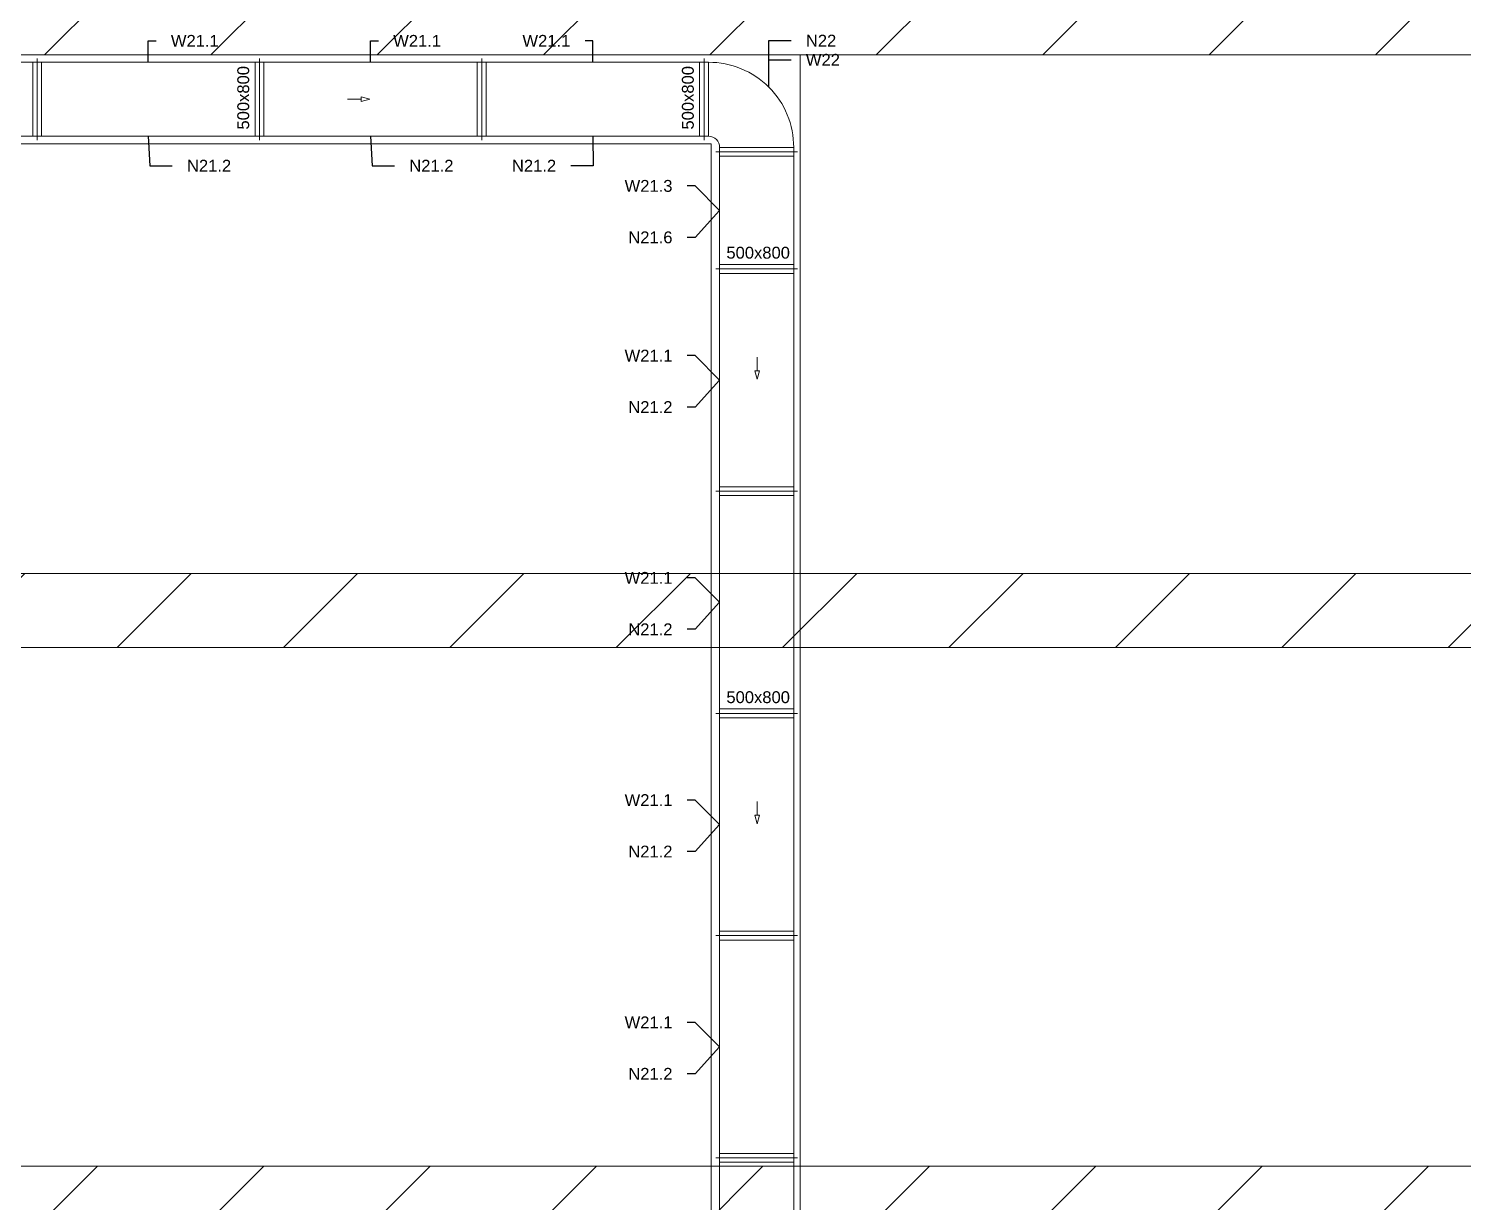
# Model space of a CAD drawing. Header units: millimetres. Extents: x 59762 to 60194, y -87842 to -87548.
# Drawn here: x 60070.52 to 60080.2, y -87748.51 to -87740.59 of the extents above; entities that cross this region are included whole.
import ezdxf
from ezdxf import colors
from ezdxf.entities.mleader import LeaderData, LeaderLine
from ezdxf.math import Vec2, Vec3

# ---------------------------------------------------------------- set-up
doc = ezdxf.new("R2010")
doc.units = ezdxf.units.MM
doc.linetypes.add('JIS_02_1.2', pattern=[2.5, 1.25, -1.25])
for name, color, linetype, lineweight in [('kanały', 7, 'Continuous', 20), ('nawi. strzałki', 150, 'Continuous', 20), ('wymiary', 7, 'Continuous', 13)]:
    doc.layers.add(name, color=color, linetype=linetype, lineweight=lineweight)
doc.layers.add('osie', color=7, linetype='JIS_02_1.2', lineweight=5, transparency=0.7)
doc.layers.add('podkład', color=7, linetype='Continuous', lineweight=13, transparency=0.7)
doc.styles.add('styl1', font='arial.ttf', dxfattribs={"height": 0.08})

# ---------------------------------------------------------------- blocks, each defined once
blk = doc.blocks.new('_None')

msp = doc.modelspace()

# ---------------------------------------------------------------- hatches: boundary and pattern name
at = {"layer": 'podkład'}
h = msp.add_hatch(dxfattribs=at)
h.set_pattern_fill('ANSI31', color=256, scale=0.25)
h.set_pattern_definition([(45, (57055.1895, -93764.5918), (-0.56126601, 0.56126601), [])])
h.paths.add_polyline_path([(60093.474249, -87740.269497), (60062.774249, -87740.269497), (60062.774249, -87760.769497), (60063.124249, -87760.769497), (60063.124249, -87756.769497), (60093.124249, -87756.769497), (60093.124249, -87760.769497), (60093.474249, -87760.769497)])
h.paths.add_polyline_path([(60063.124249, -87744.769497), (60093.124249, -87744.769497), (60093.124249, -87748.269497), (60063.124249, -87748.269497)], flags=16)
h.paths.add_polyline_path([(60063.124249, -87744.269497), (60063.124249, -87740.769497), (60093.124249, -87740.769497), (60093.124249, -87744.269497)], flags=16)
h.paths.add_polyline_path([(60063.124249, -87748.769497), (60093.124249, -87748.769497), (60093.124249, -87752.269497), (60063.124249, -87752.269497)], flags=16)
h.paths.add_polyline_path([(60063.124249, -87752.769497), (60093.124249, -87752.769497), (60093.124249, -87752.869497), (60093.124249, -87756.269497), (60063.124249, -87756.269497), (60063.124249, -87752.869497)], flags=16)
h.paths.add_polyline_path([(60063.624249, -87753.169497), (60074.124249, -87753.169497), (60074.124249, -87755.669497), (60063.624249, -87755.669497)], flags=0)
h.paths.add_polyline_path([(60082.124249, -87753.169497), (60092.624249, -87753.169497), (60092.624249, -87755.669497), (60082.124249, -87755.669497)], flags=0)
h.paths.add_polyline_path([(60081.364249, -87752.869497), (60081.124249, -87752.869497), (60081.124249, -87756.269497), (60081.364249, -87756.269497)], flags=0)
h.paths.add_polyline_path([(60075.124249, -87752.869497), (60074.884249, -87752.869497), (60074.884249, -87756.269497), (60075.124249, -87756.269497)], flags=0)

# ---------------------------------------------------------------- linework, layer by layer
at = {"layer": 'kanały', "ltscale": 20}
for p, q in [((60069.076249, -87740.819497), (60070.576249, -87740.819497)), ((60070.546249, -87740.819497), (60070.546249, -87741.319497)), ((60070.576249, -87740.819497), (60070.576249, -87740.794497)), ((60070.576249, -87740.819497), (60070.576249, -87740.794497)), ((60070.576249, -87740.819497), (60072.076249, -87740.819497)), ((60070.576249, -87740.819497), (60070.576249, -87741.319497)), ((60070.576249, -87740.819497), (60070.576249, -87741.319497)), ((60070.606249, -87740.819497), (60070.606249, -87741.319497)), ((60072.046249, -87740.819497), (60072.046249, -87741.319497)), ((60072.076249, -87740.819497), (60072.076249, -87740.794497)), ((60072.076249, -87740.819497), (60072.076249, -87740.794497)), ((60072.076249, -87740.819497), (60073.576249, -87740.819497)), ((60072.076249, -87740.819497), (60072.076249, -87741.319497)), ((60072.076249, -87740.819497), (60072.076249, -87741.319497)), ((60072.106249, -87740.819497), (60072.106249, -87741.319497)), ((60073.546249, -87740.819497), (60073.546249, -87741.319497)), ((60073.576249, -87740.819497), (60073.576249, -87740.794497)), ((60073.576249, -87740.819497), (60073.576249, -87740.794497)), ((60073.576249, -87740.819497), (60075.076249, -87740.819497)), ((60073.576249, -87740.819497), (60073.576249, -87741.319497)), ((60073.576249, -87740.819497), (60073.576249, -87741.319497)), ((60073.606249, -87740.819497), (60073.606249, -87741.319497)), ((60075.046249, -87740.819497), (60075.046249, -87741.319497)), ((60075.076249, -87740.794497), (60075.076249, -87740.819497)), ((60075.076249, -87740.819497), (60075.076249, -87740.794497)), ((60075.076249, -87741.319497), (60075.076249, -87740.819497)), ((60075.106249, -87740.819497), (60075.076249, -87740.819497)), ((60075.076249, -87740.819497), (60075.076249, -87741.319497)), ((60075.106249, -87741.319497), (60075.106249, -87740.819497)), ((60069.076249, -87741.319497), (60070.576249, -87741.319497)), ((60070.576249, -87741.319497), (60072.076249, -87741.319497)), ((60070.576249, -87741.344497), (60070.576249, -87741.319497)), ((60070.576249, -87741.344497), (60070.576249, -87741.319497)), ((60072.076249, -87741.319497), (60073.576249, -87741.319497)), ((60072.076249, -87741.344497), (60072.076249, -87741.319497)), ((60072.076249, -87741.344497), (60072.076249, -87741.319497)), ((60073.576249, -87741.319497), (60075.076249, -87741.319497)), ((60073.576249, -87741.344497), (60073.576249, -87741.319497)), ((60073.576249, -87741.344497), (60073.576249, -87741.319497)), ((60075.076249, -87741.319497), (60075.076249, -87741.344497)), ((60075.076249, -87741.319497), (60075.106249, -87741.319497)), ((60075.076249, -87741.344497), (60075.076249, -87741.319497)), ((60075.681249, -87741.394497), (60075.181249, -87741.394497)), ((60075.181249, -87741.424497), (60075.181249, -87741.394497)), ((60075.681249, -87741.424497), (60075.681249, -87741.394497)), ((60075.156249, -87741.424497), (60075.181249, -87741.424497)), ((60075.181249, -87741.424497), (60075.156249, -87741.424497)), ((60075.681249, -87741.424497), (60075.181249, -87741.424497)), ((60075.181249, -87742.21446), (60075.181249, -87741.424497)), ((60075.181249, -87741.424497), (60075.681249, -87741.424497)), ((60075.181249, -87741.454497), (60075.681249, -87741.454497)), ((60075.681249, -87741.424497), (60075.706249, -87741.424497)), ((60075.681249, -87742.21446), (60075.681249, -87741.424497)), ((60075.706249, -87741.424497), (60075.681249, -87741.424497)), ((60075.181249, -87742.18446), (60075.681249, -87742.18446)), ((60075.181249, -87742.21446), (60075.156249, -87742.21446)), ((60075.181249, -87742.21446), (60075.156249, -87742.21446)), ((60075.181249, -87743.71446), (60075.181249, -87742.21446)), ((60075.181249, -87742.21446), (60075.681249, -87742.21446)), ((60075.181249, -87742.21446), (60075.681249, -87742.21446)), ((60075.181249, -87742.24446), (60075.681249, -87742.24446)), ((60075.681249, -87743.71446), (60075.681249, -87742.21446)), ((60075.706249, -87742.21446), (60075.681249, -87742.21446)), ((60075.706249, -87742.21446), (60075.681249, -87742.21446)), ((60075.181249, -87743.71446), (60075.156249, -87743.71446)), ((60075.181249, -87743.71446), (60075.156249, -87743.71446)), ((60075.181249, -87743.68446), (60075.681249, -87743.68446)), ((60075.181249, -87745.21446), (60075.181249, -87743.71446)), ((60075.181249, -87743.71446), (60075.681249, -87743.71446)), ((60075.181249, -87743.71446), (60075.681249, -87743.71446)), ((60075.181249, -87743.74446), (60075.681249, -87743.74446)), ((60075.681249, -87745.21446), (60075.681249, -87743.71446)), ((60075.706249, -87743.71446), (60075.681249, -87743.71446)), ((60075.706249, -87743.71446), (60075.681249, -87743.71446)), ((60075.181249, -87745.18446), (60075.681249, -87745.18446)), ((60075.181249, -87745.21446), (60075.156249, -87745.21446)), ((60075.181249, -87745.21446), (60075.156249, -87745.21446)), ((60075.181249, -87746.71446), (60075.181249, -87745.21446)), ((60075.181249, -87745.21446), (60075.681249, -87745.21446)), ((60075.181249, -87745.21446), (60075.681249, -87745.21446)), ((60075.181249, -87745.24446), (60075.681249, -87745.24446)), ((60075.681249, -87746.71446), (60075.681249, -87745.21446)), ((60075.706249, -87745.21446), (60075.681249, -87745.21446)), ((60075.706249, -87745.21446), (60075.681249, -87745.21446)), ((60075.181249, -87746.71446), (60075.156249, -87746.71446)), ((60075.181249, -87746.71446), (60075.156249, -87746.71446)), ((60075.181249, -87746.68446), (60075.681249, -87746.68446)), ((60075.181249, -87748.21446), (60075.181249, -87746.71446)), ((60075.181249, -87746.71446), (60075.681249, -87746.71446)), ((60075.181249, -87746.71446), (60075.681249, -87746.71446)), ((60075.181249, -87746.74446), (60075.681249, -87746.74446)), ((60075.681249, -87748.21446), (60075.681249, -87746.71446)), ((60075.706249, -87746.71446), (60075.681249, -87746.71446)), ((60075.706249, -87746.71446), (60075.681249, -87746.71446)), ((60075.181249, -87748.18446), (60075.681249, -87748.18446)), ((60075.181249, -87748.21446), (60075.156249, -87748.21446)), ((60075.181249, -87748.21446), (60075.156249, -87748.21446)), ((60075.181249, -87749.71446), (60075.181249, -87748.21446)), ((60075.181249, -87748.21446), (60075.681249, -87748.21446)), ((60075.181249, -87748.21446), (60075.681249, -87748.21446)), ((60075.181249, -87748.24446), (60075.681249, -87748.24446)), ((60075.681249, -87749.71446), (60075.681249, -87748.21446)), ((60075.706249, -87748.21446), (60075.681249, -87748.21446)), ((60075.706249, -87748.21446), (60075.681249, -87748.21446))]:
    msp.add_line(p, q, dxfattribs=at)
msp.add_arc((60075.107698, -87741.393048), 0.573552, 359.8552069, 90.1447931, dxfattribs=at)
at = {"layer": 'kanały'}
msp.add_arc((60075.106261, -87741.394485), 0.074988, 359.9905371, 90.0094629, dxfattribs=at)
at = {"layer": 'nawi. strzałki', "color": 7, "ltscale": 20}
for p, q in [((60072.671402, -87741.069497), (60072.763446, -87741.069497)), ((60072.821402, -87741.069497), (60072.763446, -87741.053968)), ((60072.763446, -87741.053968), (60072.763446, -87741.085027)), ((60072.821402, -87741.069497), (60072.763446, -87741.085027)), ((60075.434048, -87742.809613), (60075.434048, -87742.901657)), ((60075.434048, -87742.959613), (60075.418518, -87742.901657)), ((60075.449577, -87742.901657), (60075.418518, -87742.901657)), ((60075.434048, -87742.959613), (60075.449577, -87742.901657)), ((60075.434048, -87745.809613), (60075.434048, -87745.901657)), ((60075.434048, -87745.959613), (60075.418518, -87745.901657)), ((60075.449577, -87745.901657), (60075.418518, -87745.901657)), ((60075.434048, -87745.959613), (60075.449577, -87745.901657))]:
    msp.add_line(p, q, dxfattribs=at)
at = {"layer": 'osie', "ltscale": 20}
msp.add_line((60060.274249, -87740.769497), (60095.274249, -87740.769497), dxfattribs=at)
at = {"layer": 'podkład'}
for p, q in [((60063.124249, -87740.769497), (60093.124249, -87740.769497)), ((60063.124249, -87744.269497), (60093.124249, -87744.269497)), ((60063.124249, -87744.769497), (60093.124249, -87744.769497)), ((60063.124249, -87748.269497), (60093.124249, -87748.269497))]:
    msp.add_line(p, q, dxfattribs=at)
at = {"layer": 'podkład', "ltscale": 20}
for p, q in [((60075.124249, -87740.769497), (60069.124249, -87740.769497)), ((60075.724249, -87740.769497), (60075.124249, -87740.769497)), ((60075.724249, -87753.369497), (60075.724249, -87740.769497)), ((60075.124249, -87741.369497), (60069.124249, -87741.369497)), ((60075.124249, -87753.369497), (60075.124249, -87741.369497))]:
    msp.add_line(p, q, dxfattribs=at)

# ---------------------------------------------------------------- texts
at = {"layer": 'wymiary', "ltscale": 20, "char_height": 0.08, "attachment_point": 1, "rotation": 90, "style": 'styl1'}
for insert in [(60071.926721, -87741.273808), (60074.926721, -87741.273808)]:
    msp.add_mtext_dynamic_manual_height_columns('500x800', width=0.44264358, gutter_width=1, heights=[0], dxfattribs=dict(at, insert=insert))
at = {"layer": 'wymiary', "ltscale": 20, "char_height": 0.08, "attachment_point": 1, "style": 'styl1'}
for insert in [(60075.226938, -87742.064932), (60075.226938, -87745.064932)]:
    msp.add_mtext_dynamic_manual_height_columns('500x800', width=0.44264358, gutter_width=1, heights=[0], dxfattribs=dict(at, insert=insert))

# ---------------------------------------------------------------- leaders
at = {"layer": 'wymiary'}
ml = msp.add_multileader_mtext('Standard', dxfattribs=at)
ml.set_content('W21.1', color=256, style='styl1')
ml.set_leader_properties()
ml.set_arrow_properties(name='NONE')
ml.build(insert=Vec2(0, 0))
ml.multileader.update_dxf_attribs({"dogleg_length": 0.15, "arrow_head_size": 0.1})
ctx = ml.context
ctx.base_point, ctx.char_height, ctx.arrow_head_size, ctx.landing_gap_size, ctx.plane_origin = Vec3(60071.378657, -87740.67516), 0.08, 0.1, 0.1, Vec3(60071.430672, -87741.392263)
notes = []
notes.append((ctx, [(0, (1, 1, 0), (60071.326249, -87740.67516), (1, 0), 0.052408, [(0, [(60071.326249, -87740.819497)], 0, [])])]))
ctx.mtext.insert, ctx.mtext.width, ctx.mtext.flow_direction = Vec3(60071.478657, -87740.63516), 0.51353508, 5
ml = msp.add_multileader_mtext('Standard', dxfattribs=at)
ml.set_content('W21.1', color=256, style='styl1')
ml.set_leader_properties()
ml.set_arrow_properties(name='NONE')
ml.build(insert=Vec2(0, 0))
ml.multileader.update_dxf_attribs({"dogleg_length": 0.15, "arrow_head_size": 0.1})
ctx = ml.context
ctx.base_point, ctx.char_height, ctx.arrow_head_size, ctx.landing_gap_size, ctx.plane_origin = Vec3(60072.878657, -87740.67516), 0.08, 0.1, 0.1, Vec3(60072.930672, -87741.392263)
notes.append((ctx, [(0, (1, 1, 0), (60072.826249, -87740.67516), (1, 0), 0.052408, [(0, [(60072.826249, -87740.819497)], 0, [])])]))
ctx.mtext.insert, ctx.mtext.width, ctx.mtext.flow_direction = Vec3(60072.978657, -87740.63516), 0.51353508, 5
ml = msp.add_multileader_mtext('Standard', dxfattribs=at)
ml.set_content('W21.1', color=256, style='styl1')
ml.set_leader_properties()
ml.set_arrow_properties(name='NONE')
ml.build(insert=Vec2(0, 0))
ml.multileader.update_dxf_attribs({"dogleg_length": 0.15, "arrow_head_size": 0.1})
ctx = ml.context
ctx.base_point, ctx.char_height, ctx.arrow_head_size, ctx.landing_gap_size, ctx.plane_origin = Vec3(60073.772722, -87740.67516), 0.08, 0.1, 0.1, Vec3(60074.430672, -87741.392263)
ctx.text_align_type = 2
notes.append((ctx, [(1, (1, 1, 0), (60074.326249, -87740.67516), (-1, 0), 0.052408, [(0, [(60074.326249, -87740.819497)], 0, [])])]))
ctx.mtext.insert, ctx.mtext.width, ctx.mtext.alignment, ctx.mtext.flow_direction = Vec3(60074.173841, -87740.63516), 0.51353508, 3, 5
ml = msp.add_multileader_mtext('Standard', dxfattribs=at)
ml.set_content('N22', color=256, style='styl1')
ml.set_leader_properties()
ml.set_arrow_properties(name='NONE')
ml.build(insert=Vec2(0, 0))
ml.multileader.update_dxf_attribs({"dogleg_length": 0.15, "arrow_head_size": 0.1})
ctx = ml.context
ctx.base_point, ctx.char_height, ctx.arrow_head_size, ctx.landing_gap_size, ctx.plane_origin = Vec3(60075.663261, -87740.673765), 0.08, 0.1, 0.1, Vec3(60075.408839, -87741.56025)
notes.append((ctx, [(1, (1, 1, 0), (60075.513261, -87740.673765), (1, 0), 0.15, [(0, [(60075.513261, -87740.987485)], 0, [])])]))
ctx.mtext.insert, ctx.mtext.width, ctx.mtext.flow_direction = Vec3(60075.763261, -87740.633765), 0.51353508, 5
ml = msp.add_multileader_mtext('Standard', dxfattribs=at)
ml.set_content('W22', color=256, style='styl1')
ml.set_leader_properties()
ml.set_arrow_properties(name='NONE')
ml.build(insert=Vec2(0, 0))
ml.multileader.update_dxf_attribs({"dogleg_length": 0.15, "arrow_head_size": 0.1})
ctx = ml.context
ctx.base_point, ctx.char_height, ctx.arrow_head_size, ctx.landing_gap_size, ctx.plane_origin = Vec3(60075.663261, -87740.803182), 0.08, 0.1, 0.1, Vec3(60075.617684, -87741.56025)
notes.append((ctx, [(0, (1, 1, 0), (60075.513261, -87740.803182), (1, 0), 0.15, [(0, [(60075.513261, -87740.987485)], 0, [])])]))
ctx.mtext.insert, ctx.mtext.width, ctx.mtext.flow_direction = Vec3(60075.763261, -87740.763182), 0.51353508, 5
ml = msp.add_multileader_mtext('Standard', dxfattribs=at)
ml.set_content('N21.2', color=256, style='styl1')
ml.set_leader_properties()
ml.set_arrow_properties(name='NONE')
ml.build(insert=Vec2(0, 0))
ml.multileader.update_dxf_attribs({"dogleg_length": 0.15, "arrow_head_size": 0.1})
ctx = ml.context
ctx.base_point, ctx.char_height, ctx.arrow_head_size, ctx.landing_gap_size, ctx.plane_origin = Vec3(60071.487229, -87741.517844), 0.08, 0.1, 0.1, Vec3(60071.221826, -87741.892263)
notes.append((ctx, [(1, (1, 1, 0), (60071.337229, -87741.517844), (1, 0), 0.15, [(0, [(60071.326249, -87741.319497)], 0, [])])]))
ctx.mtext.insert, ctx.mtext.width, ctx.mtext.flow_direction = Vec3(60071.587229, -87741.477844), 0.51353508, 5
ml = msp.add_multileader_mtext('Standard', dxfattribs=at)
ml.set_content('N21.2', color=256, style='styl1')
ml.set_leader_properties()
ml.set_arrow_properties(name='NONE')
ml.build(insert=Vec2(0, 0))
ml.multileader.update_dxf_attribs({"dogleg_length": 0.15, "arrow_head_size": 0.1})
ctx = ml.context
ctx.base_point, ctx.char_height, ctx.arrow_head_size, ctx.landing_gap_size, ctx.plane_origin = Vec3(60072.987229, -87741.517844), 0.08, 0.1, 0.1, Vec3(60072.721826, -87741.892263)
notes.append((ctx, [(1, (1, 1, 0), (60072.837229, -87741.517844), (1, 0), 0.15, [(0, [(60072.826249, -87741.319497)], 0, [])])]))
ctx.mtext.insert, ctx.mtext.width, ctx.mtext.flow_direction = Vec3(60073.087229, -87741.477844), 0.51353508, 5
ml = msp.add_multileader_mtext('Standard', dxfattribs=at)
ml.set_content('N21.2', color=256, style='styl1')
ml.set_leader_properties()
ml.set_arrow_properties(name='NONE')
ml.build(insert=Vec2(0, 0))
ml.multileader.update_dxf_attribs({"dogleg_length": 0.15, "arrow_head_size": 0.1})
ctx = ml.context
ctx.base_point, ctx.char_height, ctx.arrow_head_size, ctx.landing_gap_size, ctx.plane_origin = Vec3(60073.694326, -87741.517844), 0.08, 0.1, 0.1, Vec3(60074.221826, -87741.892263)
ctx.text_align_type = 2
notes.append((ctx, [(0, (1, 1, 0), (60074.328146, -87741.517844), (-1, 0), 0.15, [(0, [(60074.326249, -87741.319497)], 0, [])])]))
ctx.mtext.insert, ctx.mtext.width, ctx.mtext.alignment, ctx.mtext.flow_direction = Vec3(60074.078146, -87741.477844), 0.51353508, 3, 5
ml = msp.add_multileader_mtext('Standard', dxfattribs=at)
ml.set_content('W21.3', color=256, style='styl1')
ml.set_leader_properties()
ml.set_arrow_properties(name='NONE')
ml.build(insert=Vec2(0, 0))
ml.multileader.update_dxf_attribs({"dogleg_length": 0.15, "arrow_head_size": 0.1})
ctx = ml.context
ctx.base_point, ctx.char_height, ctx.arrow_head_size, ctx.landing_gap_size, ctx.plane_origin = Vec3(60074.446662, -87741.654729), 0.08, 0.1, 0.1, Vec3(60075.285672, -87742.392244)
ctx.text_align_type = 2
notes.append((ctx, [(1, (1, 1, 0), (60075.015633, -87741.654729), (-1, 0), 0.052408, [(0, [(60075.181249, -87741.819479)], 0, [])])]))
ctx.mtext.insert, ctx.mtext.width, ctx.mtext.alignment, ctx.mtext.flow_direction = Vec3(60074.863224, -87741.61402), 0.51353508, 3, 5
ml = msp.add_multileader_mtext('Standard', dxfattribs=at)
ml.set_content('N21.6', color=256, style='styl1')
ml.set_leader_properties()
ml.set_arrow_properties(name='NONE')
ml.build(insert=Vec2(0, 0))
ml.multileader.update_dxf_attribs({"dogleg_length": 0.15, "arrow_head_size": 0.1})
ctx = ml.context
ctx.base_point, ctx.char_height, ctx.arrow_head_size, ctx.landing_gap_size, ctx.plane_origin = Vec3(60074.478641, -87742.001999), 0.08, 0.1, 0.1, Vec3(60075.749135, -87742.100036)
ctx.text_align_type = 2
notes.append((ctx, [(0, (1, 1, 0), (60075.015633, -87742.001999), (-1, 0), 0.052408, [(0, [(60075.181249, -87741.819479)], 0, [])])]))
ctx.mtext.insert, ctx.mtext.width, ctx.mtext.alignment, ctx.mtext.flow_direction = Vec3(60074.863224, -87741.961317), 0.51353508, 3, 5
ml = msp.add_multileader_mtext('Standard', dxfattribs=at)
ml.set_content('W21.1', color=256, style='styl1')
ml.set_leader_properties()
ml.set_arrow_properties(name='NONE')
ml.build(insert=Vec2(0, 0))
ml.multileader.update_dxf_attribs({"dogleg_length": 0.15, "arrow_head_size": 0.1})
ctx = ml.context
ctx.base_point, ctx.char_height, ctx.arrow_head_size, ctx.landing_gap_size, ctx.plane_origin = Vec3(60074.462106, -87742.79971), 0.08, 0.1, 0.1, Vec3(60075.285672, -87743.537225)
ctx.text_align_type = 2
notes.append((ctx, [(1, (1, 1, 0), (60075.015633, -87742.79971), (-1, 0), 0.052408, [(0, [(60075.181249, -87742.96446)], 0, [])])]))
ctx.mtext.insert, ctx.mtext.width, ctx.mtext.alignment, ctx.mtext.flow_direction = Vec3(60074.863224, -87742.75971), 0.51353508, 3, 5
ml = msp.add_multileader_mtext('Standard', dxfattribs=at)
ml.set_content('N21.2', color=256, style='styl1')
ml.set_leader_properties()
ml.set_arrow_properties(name='NONE')
ml.build(insert=Vec2(0, 0))
ml.multileader.update_dxf_attribs({"dogleg_length": 0.15, "arrow_head_size": 0.1})
ctx = ml.context
ctx.base_point, ctx.char_height, ctx.arrow_head_size, ctx.landing_gap_size, ctx.plane_origin = Vec3(60074.479404, -87743.146981), 0.08, 0.1, 0.1, Vec3(60075.749135, -87743.245018)
ctx.text_align_type = 2
notes.append((ctx, [(0, (1, 1, 0), (60075.015633, -87743.146981), (-1, 0), 0.052408, [(0, [(60075.181249, -87742.96446)], 0, [])])]))
ctx.mtext.insert, ctx.mtext.width, ctx.mtext.alignment, ctx.mtext.flow_direction = Vec3(60074.863224, -87743.106981), 0.51353508, 3, 5
ml = msp.add_multileader_mtext('Standard', dxfattribs=at)
ml.set_content('W21.1', color=256, style='styl1')
ml.set_leader_properties()
ml.set_arrow_properties(name='NONE')
ml.build(insert=Vec2(0, 0))
ml.multileader.update_dxf_attribs({"dogleg_length": 0.15, "arrow_head_size": 0.1})
ctx = ml.context
ctx.base_point, ctx.char_height, ctx.arrow_head_size, ctx.landing_gap_size, ctx.plane_origin = Vec3(60074.462106, -87744.29971), 0.08, 0.1, 0.1, Vec3(60075.285672, -87745.037225)
ctx.text_align_type = 2
notes.append((ctx, [(1, (1, 1, 0), (60075.015633, -87744.29971), (-1, 0), 0.052408, [(0, [(60075.181249, -87744.46446)], 0, [])])]))
ctx.mtext.insert, ctx.mtext.width, ctx.mtext.alignment, ctx.mtext.flow_direction = Vec3(60074.863224, -87744.25971), 0.51353508, 3, 5
ml = msp.add_multileader_mtext('Standard', dxfattribs=at)
ml.set_content('N21.2', color=256, style='styl1')
ml.set_leader_properties()
ml.set_arrow_properties(name='NONE')
ml.build(insert=Vec2(0, 0))
ml.multileader.update_dxf_attribs({"dogleg_length": 0.15, "arrow_head_size": 0.1})
ctx = ml.context
ctx.base_point, ctx.char_height, ctx.arrow_head_size, ctx.landing_gap_size, ctx.plane_origin = Vec3(60074.479404, -87744.646981), 0.08, 0.1, 0.1, Vec3(60075.749135, -87744.745018)
ctx.text_align_type = 2
notes.append((ctx, [(0, (1, 1, 0), (60075.015633, -87744.646981), (-1, 0), 0.052408, [(0, [(60075.181249, -87744.46446)], 0, [])])]))
ctx.mtext.insert, ctx.mtext.width, ctx.mtext.alignment, ctx.mtext.flow_direction = Vec3(60074.863224, -87744.606981), 0.51353508, 3, 5
ml = msp.add_multileader_mtext('Standard', dxfattribs=at)
ml.set_content('W21.1', color=256, style='styl1')
ml.set_leader_properties()
ml.set_arrow_properties(name='NONE')
ml.build(insert=Vec2(0, 0))
ml.multileader.update_dxf_attribs({"dogleg_length": 0.15, "arrow_head_size": 0.1})
ctx = ml.context
ctx.base_point, ctx.char_height, ctx.arrow_head_size, ctx.landing_gap_size, ctx.plane_origin = Vec3(60074.462106, -87745.79971), 0.08, 0.1, 0.1, Vec3(60075.285672, -87746.537225)
ctx.text_align_type = 2
notes.append((ctx, [(1, (1, 1, 0), (60075.015633, -87745.79971), (-1, 0), 0.052408, [(0, [(60075.181249, -87745.96446)], 0, [])])]))
ctx.mtext.insert, ctx.mtext.width, ctx.mtext.alignment, ctx.mtext.flow_direction = Vec3(60074.863224, -87745.75971), 0.51353508, 3, 5
ml = msp.add_multileader_mtext('Standard', dxfattribs=at)
ml.set_content('N21.2', color=256, style='styl1')
ml.set_leader_properties()
ml.set_arrow_properties(name='NONE')
ml.build(insert=Vec2(0, 0))
ml.multileader.update_dxf_attribs({"dogleg_length": 0.15, "arrow_head_size": 0.1})
ctx = ml.context
ctx.base_point, ctx.char_height, ctx.arrow_head_size, ctx.landing_gap_size, ctx.plane_origin = Vec3(60074.479404, -87746.146981), 0.08, 0.1, 0.1, Vec3(60075.749135, -87746.245018)
ctx.text_align_type = 2
notes.append((ctx, [(0, (1, 1, 0), (60075.015633, -87746.146981), (-1, 0), 0.052408, [(0, [(60075.181249, -87745.96446)], 0, [])])]))
ctx.mtext.insert, ctx.mtext.width, ctx.mtext.alignment, ctx.mtext.flow_direction = Vec3(60074.863224, -87746.106981), 0.51353508, 3, 5
ml = msp.add_multileader_mtext('Standard', dxfattribs=at)
ml.set_content('W21.1', color=256, style='styl1')
ml.set_leader_properties()
ml.set_arrow_properties(name='NONE')
ml.build(insert=Vec2(0, 0))
ml.multileader.update_dxf_attribs({"dogleg_length": 0.15, "arrow_head_size": 0.1})
ctx = ml.context
ctx.base_point, ctx.char_height, ctx.arrow_head_size, ctx.landing_gap_size, ctx.plane_origin = Vec3(60074.462106, -87747.29971), 0.08, 0.1, 0.1, Vec3(60075.285672, -87748.037225)
ctx.text_align_type = 2
notes.append((ctx, [(1, (1, 1, 0), (60075.015633, -87747.29971), (-1, 0), 0.052408, [(0, [(60075.181249, -87747.46446)], 0, [])])]))
ctx.mtext.insert, ctx.mtext.width, ctx.mtext.alignment, ctx.mtext.flow_direction = Vec3(60074.863224, -87747.25971), 0.51353508, 3, 5
ml = msp.add_multileader_mtext('Standard', dxfattribs=at)
ml.set_content('N21.2', color=256, style='styl1')
ml.set_leader_properties()
ml.set_arrow_properties(name='NONE')
ml.build(insert=Vec2(0, 0))
ml.multileader.update_dxf_attribs({"dogleg_length": 0.15, "arrow_head_size": 0.1})
ctx = ml.context
ctx.base_point, ctx.char_height, ctx.arrow_head_size, ctx.landing_gap_size, ctx.plane_origin = Vec3(60074.479404, -87747.646981), 0.08, 0.1, 0.1, Vec3(60075.749135, -87747.745018)
ctx.text_align_type = 2
notes.append((ctx, [(0, (1, 1, 0), (60075.015633, -87747.646981), (-1, 0), 0.052408, [(0, [(60075.181249, -87747.46446)], 0, [])])]))
ctx.mtext.insert, ctx.mtext.width, ctx.mtext.alignment, ctx.mtext.flow_direction = Vec3(60074.863224, -87747.606981), 0.51353508, 3, 5
for ctx, leaders in notes:
    for number, flags, end, landing, length, lines in leaders:
        leader = LeaderData()
        leader.index, (leader.has_last_leader_line, leader.has_dogleg_vector, leader.attachment_direction) = number, flags
        leader.last_leader_point, leader.dogleg_vector, leader.dogleg_length = Vec3(end), Vec3(landing), length
        for number, points, colour, breaks in lines:
            line = LeaderLine()
            line.index, line.vertices, line.color, line.breaks = number, Vec3.list(points), colors.encode_raw_color(colour), breaks
            leader.lines.append(line)
        ctx.leaders.append(leader)

doc.saveas('drawing.dxf')
